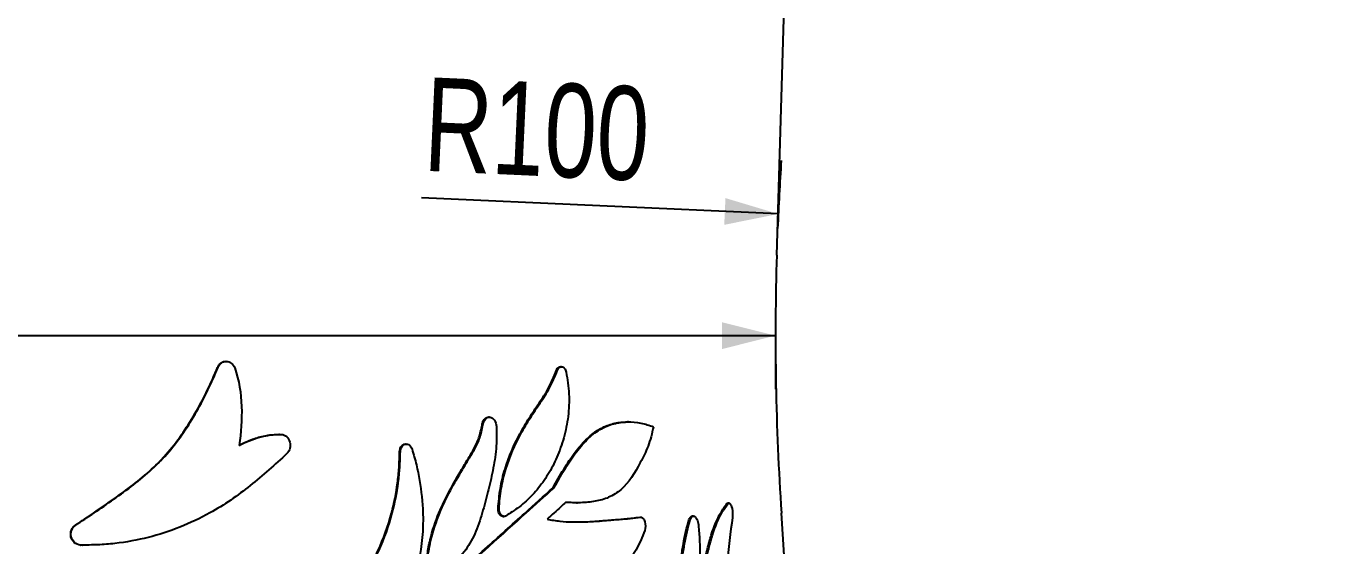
# Model space of a CAD drawing. Header units: millimetres. Extents: x 10 to 459, y 8 to 584.
# Drawn here: x 331.17 to 380.01, y 368.94 to 388.37 of the extents above; entities that cross this region are included whole.
import ezdxf

# ---------------------------------------------------------------- set-up
doc = ezdxf.new("R2010")
doc.units = ezdxf.units.MM
doc.layers.add('DIMENSIONS', color=2, linetype='Continuous')
doc.layers.add('OUTLINE', color=7, linetype='Continuous', lineweight=25)
doc.styles.add('SLDTEXTSTYLE0', font='TXT', dxfattribs={"width": 0.75})
doc.dimstyles.new('SLDDIMSTYLE11', dxfattribs={"dimtxt": 3.5, "dimasz": 2, "dimexe": 0, "dimexo": 0.0625, "dimgap": 0.875, "dimtad": 1, "dimrnd": 1e-09, "dimzin": 12, "dimdsep": 46, "dimtxsty": 'SLDTEXTSTYLE0', "dimsah": 1, "dimcen": 0, "dimadec": 0, "dimazin": 3, "dimtfac": 1, "dimtofl": 0, "dimtmove": 0, "dimatfit": 3, "dimfxl": 0, "dimfrac": 2, "dimtolj": 1, "dimtzin": 12, "dimarcsym": 0})
doc.dimstyles.new('SLDDIMSTYLE5', dxfattribs={"dimtxt": 3.5, "dimasz": 2, "dimexe": 0, "dimexo": 0.0625, "dimgap": 0.875, "dimtad": 1, "dimrnd": 1e-09, "dimzin": 12, "dimdsep": 46, "dimtxsty": 'SLDTEXTSTYLE0', "dimsah": 1, "dimcen": 0.09, "dimadec": 0, "dimazin": 3, "dimtfac": 1, "dimtofl": 0, "dimtmove": 0, "dimatfit": 3, "dimfxl": 0, "dimfrac": 2, "dimtolj": 1, "dimtzin": 12, "dimarcsym": 0})

# ---------------------------------------------------------------- blocks, each defined once
blk = doc.blocks.new('_D_24')
at = {"layer": 'DIMENSIONS'}
for p, q in [((296.2, 376.798), (281.118, 376.798)), ((296.2, 376.798), (359.2, 376.798)), ((296.2, 375.805), (296.2, 374.798)), ((359.2, 375.805), (359.2, 374.798))]:
    blk.add_line(p, q, dxfattribs=at)
for points in [[(296.2, 376.798), (298.2, 376.298), (298.2, 377.298)], [(359.2, 376.798), (357.2, 377.298), (357.2, 376.298)]]:
    blk.add_solid(points, dxfattribs=at)
at = {"layer": 'DIMENSIONS', "char_height": 3.5, "attachment_point": 1, "style": 'SLDTEXTSTYLE0'}
for s, insert in [('%%c', (281.118, 381.31)), ('63', (286.397, 381.363))]:
    blk.add_mtext(s, dxfattribs=dict(at, insert=insert))
blk = doc.blocks.new('_D_26')
at = {"layer": 'DIMENSIONS'}
blk.add_line((359.303, 381.348), (345.96, 381.955), dxfattribs=at)
blk.add_arc((459.2, 376.805), 100, 176.25039, 177.70548, dxfattribs=at)
blk.add_solid([(359.303, 381.348), (357.328, 381.939), (357.283, 380.94)], dxfattribs=at)
at = {"layer": 'DIMENSIONS', "insert": (346.165, 386.461), "char_height": 3.5, "attachment_point": 1, "rotation": 357.3962, "style": 'SLDTEXTSTYLE0'}
blk.add_mtext('R100', dxfattribs=at)

msp = doc.modelspace()

# ---------------------------------------------------------------- linework, layer by layer
at = {"layer": 'OUTLINE'}
for p, q in [((359.245, 379.809), (361.905, 468.301)), ((338.66, 375.838), (338.642, 375.838)), ((351.197, 375.638), (351.158, 375.638)), ((351, 375.487), (351.037, 375.487)), ((348.504, 373.754), (348.471, 373.754)), ((353.707, 373.576), (353.664, 373.576)), ((340.648, 373.107), (340.627, 373.107)), ((348.228, 373.458), (348.26, 373.458)), ((345.392, 372.748), (345.364, 372.748)), ((345.143, 372.459), (345.17, 372.459)), ((350.879, 371.111), (350.916, 371.111)), ((348.826, 370.323), (348.859, 370.323)), ((351.76, 370.553), (351.8, 370.553)), ((357.38, 370.52), (357.427, 370.52)), ((357.462, 370.541), (357.415, 370.541)), ((361.862, 333.46), (359.421, 370.169)), ((349.009, 370.041), (349.043, 370.041)), ((354.181, 370.008), (354.161, 370.008)), ((356.131, 370.055), (356.085, 370.055)), ((333.201, 368.972), (333.21, 368.972)), ((333.281, 368.972), (333.29, 368.972))]:
    msp.add_line(p, q, dxfattribs=at)
msp.add_arc((459.2, 376.805), 100, 178.27842, 183.8049, dxfattribs=at)
for points, knots in [([(333.699, 370.169), (333.95, 370.34), (334.198, 370.514), (334.692, 370.863), (334.936, 371.039), (335.412, 371.407), (335.643, 371.598), (336.084, 372.006), (336.294, 372.223), (336.689, 372.686), (336.876, 372.931), (337.222, 373.434), (337.382, 373.693), (337.685, 374.222), (337.826, 374.492), (338.091, 375.045), (338.213, 375.329), (338.335, 375.613)], [0, 0, 0, 0, 0.125, 0.125, 0.25, 0.25, 0.375, 0.375, 0.5, 0.5, 0.625, 0.625, 0.75, 0.75, 0.875, 0.875, 1, 1, 1, 1]), ([(333.713, 370.173), (333.964, 370.344), (334.212, 370.517), (334.706, 370.865), (334.951, 371.042), (335.427, 371.409), (335.658, 371.6), (336.099, 372.008), (336.309, 372.225), (336.705, 372.687), (336.891, 372.932), (337.237, 373.435), (337.398, 373.693), (337.701, 374.223), (337.843, 374.493), (338.108, 375.046), (338.23, 375.329), (338.351, 375.613)], [0, 0, 0, 0, 0.125, 0.125, 0.25, 0.25, 0.375, 0.375, 0.5, 0.5, 0.625, 0.625, 0.75, 0.75, 0.875, 0.875, 1, 1, 1, 1]), ([(338.335, 375.613), (338.355, 375.652), (338.396, 375.73), (338.497, 375.806), (338.585, 375.841), (338.632, 375.835), (338.642, 375.834)], [0, 0, 0, 0, 0.316305, 0.633429, 0.929116, 1, 1, 1, 1]), ([(338.351, 375.613), (338.379, 375.679), (338.423, 375.737), (338.535, 375.818), (338.603, 375.84), (338.738, 375.835), (338.805, 375.808), (338.912, 375.719), (338.952, 375.658), (338.977, 375.59)], [0, 0, 0, 0, 0.25, 0.25, 0.5, 0.5, 0.75, 0.75, 1, 1, 1, 1]), ([(338.977, 375.59), (339.14, 375.13), (339.214, 374.642), (339.249, 373.663), (339.212, 373.176), (339.139, 372.694)], [0, 0, 0, 0, 0.5, 0.5, 1, 1, 1, 1]), ([(351, 375.487), (351.012, 375.515), (351.036, 375.571), (351.092, 375.622), (351.136, 375.643), (351.157, 375.637), (351.158, 375.637)], [0, 0, 0, 0, 0.3367277, 0.6745163, 0.9854824, 1, 1, 1, 1]), ([(351.037, 375.487), (351.054, 375.535), (351.079, 375.576), (351.141, 375.63), (351.178, 375.642), (351.249, 375.631), (351.283, 375.607), (351.337, 375.535), (351.357, 375.489), (351.369, 375.437)], [0, 0, 0, 0, 0.25, 0.25, 0.5, 0.5, 0.75, 0.75, 1, 1, 1, 1]), ([(348.826, 370.323), (348.846, 370.578), (348.868, 370.834), (348.951, 371.332), (349.012, 371.575), (349.227, 372.28), (349.421, 372.719), (349.751, 373.33), (349.868, 373.527), (350.108, 373.908), (350.233, 374.092), (350.481, 374.461), (350.605, 374.644), (350.821, 375.044), (350.911, 375.266), (351, 375.487)], [0, 0, 0, 0, 0.125, 0.125, 0.25, 0.25, 0.5, 0.5, 0.625, 0.625, 0.75, 0.75, 0.875, 0.875, 1, 1, 1, 1]), ([(348.859, 370.323), (348.88, 370.579), (348.901, 370.834), (348.985, 371.332), (349.046, 371.575), (349.262, 372.28), (349.456, 372.72), (349.787, 373.331), (349.903, 373.527), (350.144, 373.909), (350.269, 374.093), (350.517, 374.461), (350.641, 374.644), (350.858, 375.044), (350.948, 375.266), (351.037, 375.487)], [0, 0, 0, 0, 0.125, 0.125, 0.25, 0.25, 0.5, 0.5, 0.625, 0.625, 0.75, 0.75, 0.875, 0.875, 1, 1, 1, 1]), ([(351.369, 375.437), (351.394, 375.301), (351.418, 375.166), (351.457, 374.892), (351.47, 374.755), (351.488, 374.337), (351.474, 374.052), (351.407, 373.507), (351.353, 373.241), (351.211, 372.729), (351.124, 372.488), (350.926, 372.03), (350.813, 371.812), (350.563, 371.403), (350.427, 371.215), (350.135, 370.867), (349.978, 370.707), (349.646, 370.416), (349.47, 370.289), (349.287, 370.173)], [0, 0, 0, 0, 0.0625, 0.0625, 0.125, 0.125, 0.25, 0.25, 0.375, 0.375, 0.5, 0.5, 0.625, 0.625, 0.75, 0.75, 0.875, 0.875, 1, 1, 1, 1]), ([(348.228, 373.458), (348.236, 373.501), (348.248, 373.565), (348.286, 373.637), (348.33, 373.696), (348.393, 373.746), (348.447, 373.75), (348.471, 373.752)], [0, 0, 0, 0, 0.274236, 0.412428, 0.550534, 0.801439, 1, 1, 1, 1]), ([(348.26, 373.458), (348.271, 373.542), (348.301, 373.62), (348.396, 373.731), (348.46, 373.761), (348.588, 373.746), (348.649, 373.702), (348.734, 373.574), (348.759, 373.49), (348.764, 373.405)], [0, 0, 0, 0, 0.25, 0.25, 0.5, 0.5, 0.75, 0.75, 1, 1, 1, 1]), ([(350.916, 371.111), (351.04, 371.334), (351.165, 371.557), (351.424, 371.983), (351.559, 372.188), (351.843, 372.574), (351.991, 372.751), (352.3, 373.057), (352.461, 373.186), (352.716, 373.335), (352.803, 373.378), (352.976, 373.451), (353.062, 373.48), (353.321, 373.55), (353.493, 373.572), (353.834, 373.579), (354.001, 373.563), (354.326, 373.5), (354.485, 373.446), (354.64, 373.391)], [0, 0, 0, 0, 0.125, 0.125, 0.25, 0.25, 0.375, 0.375, 0.5, 0.5, 0.5625, 0.5625, 0.625, 0.625, 0.75, 0.75, 0.875, 0.875, 1, 1, 1, 1]), ([(339.139, 372.694), (339.386, 372.827), (339.645, 372.933), (340.176, 373.077), (340.447, 373.114), (340.72, 373.106)], [0, 0, 0, 0, 0.5, 0.5, 1, 1, 1, 1]), ([(339.14, 372.703), (339.208, 372.738), (339.351, 372.812), (339.575, 372.905), (339.81, 372.985), (340.075, 373.053), (340.373, 373.103), (340.59, 373.105), (340.699, 373.106)], [0, 0, 0, 0, 0.138538, 0.290792, 0.442467, 0.594876, 0.796214, 1, 1, 1, 1]), ([(340.72, 373.106), (340.793, 373.104), (340.863, 373.073), (340.975, 372.968), (341.015, 372.898), (341.055, 372.743), (341.056, 372.661), (341.019, 372.51), (340.98, 372.439), (340.925, 372.388)], [0, 0, 0, 0, 0.25, 0.25, 0.5, 0.5, 0.75, 0.75, 1, 1, 1, 1]), ([(346.613, 370.169), (346.851, 370.748), (347.151, 371.274), (347.536, 371.919), (347.613, 372.048), (347.768, 372.305), (347.847, 372.431), (347.993, 372.695), (348.058, 372.833), (348.155, 373.135), (348.191, 373.297), (348.228, 373.458)], [0, 0, 0, 0, 0.5, 0.5, 0.625, 0.625, 0.75, 0.75, 0.875, 0.875, 1, 1, 1, 1]), ([(346.644, 370.173), (346.882, 370.751), (347.183, 371.276), (347.568, 371.92), (347.645, 372.049), (347.8, 372.305), (347.879, 372.432), (348.026, 372.695), (348.09, 372.833), (348.188, 373.136), (348.224, 373.297), (348.26, 373.458)], [0, 0, 0, 0, 0.5, 0.5, 0.625, 0.625, 0.75, 0.75, 0.875, 0.875, 1, 1, 1, 1]), ([(348.764, 373.405), (348.767, 373.123), (348.77, 372.842), (348.724, 372.291), (348.678, 372.02), (348.57, 371.482), (348.508, 371.217), (348.376, 370.692), (348.306, 370.431), (348.231, 370.173)], [0, 0, 0, 0, 0.25, 0.25, 0.5, 0.5, 0.75, 0.75, 1, 1, 1, 1]), ([(350.879, 371.111), (350.944, 371.228), (351.075, 371.461), (351.276, 371.803), (351.485, 372.131), (351.693, 372.427), (351.902, 372.688), (352.109, 372.911), (352.326, 373.107), (352.551, 373.268), (352.783, 373.391), (353.017, 373.482), (353.252, 373.54), (353.444, 373.571), (353.555, 373.57), (353.59, 373.57)], [0, 0, 0, 0, 0.088597, 0.177259, 0.265827, 0.354294, 0.43052, 0.506993, 0.58334, 0.659391, 0.735642, 0.812148, 0.888734, 0.965096, 1, 1, 1, 1]), ([(354.64, 373.391), (354.578, 373.142), (354.516, 372.894), (354.351, 372.448), (354.249, 372.248), (353.935, 371.664), (353.71, 371.301), (353.352, 370.987), (353.276, 370.93), (353.121, 370.833), (353.041, 370.791), (352.798, 370.684), (352.628, 370.637), (352.278, 370.574), (352.097, 370.559), (351.728, 370.55), (351.54, 370.557), (351.35, 370.565)], [0, 0, 0, 0, 0.125, 0.125, 0.25, 0.25, 0.5, 0.5, 0.5625, 0.5625, 0.625, 0.625, 0.75, 0.75, 0.875, 0.875, 1, 1, 1, 1]), ([(345.143, 372.459), (345.146, 372.495), (345.152, 372.568), (345.199, 372.662), (345.265, 372.724), (345.325, 372.75), (345.357, 372.746), (345.364, 372.745)], [0, 0, 0, 0, 0.2497168, 0.5004327, 0.7337792, 0.9438944, 1, 1, 1, 1]), ([(345.17, 372.459), (345.171, 372.524), (345.187, 372.588), (345.251, 372.692), (345.298, 372.73), (345.403, 372.756), (345.46, 372.742), (345.554, 372.672), (345.588, 372.617), (345.608, 372.555)], [0, 0, 0, 0, 0.25, 0.25, 0.5, 0.5, 0.75, 0.75, 1, 1, 1, 1]), ([(340.925, 372.388), (340.481, 371.978), (340.03, 371.572), (339.081, 370.818), (338.583, 370.471), (338.045, 370.173)], [0, 0, 0, 0, 0.5, 0.5, 1, 1, 1, 1]), ([(344.841, 370.169), (344.938, 370.54), (345.013, 370.915), (345.089, 371.487), (345.108, 371.68), (345.131, 372.068), (345.137, 372.263), (345.143, 372.459)], [0, 0, 0, 0, 0.5, 0.5, 0.75, 0.75, 1, 1, 1, 1]), ([(344.869, 370.173), (344.966, 370.542), (345.041, 370.917), (345.117, 371.489), (345.136, 371.681), (345.158, 372.068), (345.164, 372.264), (345.17, 372.459)], [0, 0, 0, 0, 0.5, 0.5, 0.75, 0.75, 1, 1, 1, 1]), ([(345.608, 372.555), (345.664, 372.361), (345.719, 372.167), (345.816, 371.777), (345.856, 371.579), (345.955, 370.983), (345.998, 370.581), (346.012, 370.173)], [0, 0, 0, 0, 0.25, 0.25, 0.5, 0.5, 1, 1, 1, 1]), ([(325.204, 346.333), (325.431, 346.641), (325.659, 346.948), (326.128, 347.55), (326.367, 347.848), (327.094, 348.729), (327.594, 349.303), (328.62, 350.426), (329.145, 350.976), (330.214, 352.057), (330.759, 352.589), (332.403, 354.158), (333.517, 355.172), (335.715, 357.199), (336.796, 358.221), (338.931, 360.233), (339.99, 361.219), (341.566, 362.666), (342.09, 363.143), (343.124, 364.084), (343.635, 364.548), (345.15, 365.92), (346.135, 366.808), (348.048, 368.532), (348.976, 369.367), (349.871, 370.173)], [0, 0, 0, 0, 0.03125, 0.03125, 0.0625, 0.0625, 0.125, 0.125, 0.1875, 0.1875, 0.25, 0.25, 0.375, 0.375, 0.5, 0.5, 0.625, 0.625, 0.6875, 0.6875, 0.75, 0.75, 0.875, 0.875, 1, 1, 1, 1]), ([(327.701, 349.413), (327.71, 349.423), (328.012, 349.774), (328.635, 350.439), (329.565, 351.411), (330.513, 352.354), (331.471, 353.277), (332.435, 354.182), (333.403, 355.078), (334.371, 355.97), (335.334, 356.861), (336.286, 357.752), (337.227, 358.641), (338.16, 359.523), (339.091, 360.398), (340.021, 361.262), (340.947, 362.117), (341.912, 363.002), (342.914, 363.915), (343.947, 364.854), (344.966, 365.777), (345.906, 366.627), (346.769, 367.407), (347.559, 368.119), (348.333, 368.818), (349.094, 369.503), (349.586, 369.947), (349.832, 370.169)], [0, 0, 0, 0, 0.001288, 0.042666, 0.084054, 0.125434, 0.166394, 0.207362, 0.248324, 0.289476, 0.330635, 0.371787, 0.412744, 0.453707, 0.494663, 0.535845, 0.577034, 0.618215, 0.665487, 0.712783, 0.760077, 0.807346, 0.845862, 0.884403, 0.922951, 0.961488, 1, 1, 1, 1]), ([(338.045, 370.173), (337.319, 369.769), (336.553, 369.462), (335.336, 369.155), (334.917, 369.078), (334.281, 369.005), (334.068, 368.988), (333.641, 368.971), (333.425, 368.972), (333.21, 368.972)], [0, 0, 0, 0, 0.5, 0.5, 0.75, 0.75, 0.875, 0.875, 1, 1, 1, 1]), ([(346.012, 370.173), (346.033, 369.55), (345.987, 368.943), (345.808, 368.209), (345.766, 368.063), (345.67, 367.781), (345.617, 367.644), (345.444, 367.242), (345.309, 366.987), (345.005, 366.5), (344.837, 366.269), (344.48, 365.836), (344.29, 365.633), (343.891, 365.249), (343.682, 365.067), (343.244, 364.724), (343.013, 364.568), (342.78, 364.413)], [0, 0, 0, 0, 0.25, 0.25, 0.3125, 0.3125, 0.375, 0.375, 0.5, 0.5, 0.625, 0.625, 0.75, 0.75, 0.875, 0.875, 1, 1, 1, 1]), ([(343.586, 367.498), (343.726, 367.697), (343.864, 367.896), (344.115, 368.313), (344.229, 368.532), (344.543, 369.207), (344.712, 369.677), (344.841, 370.169)], [0, 0, 0, 0, 0.25, 0.25, 0.5, 0.5, 1, 1, 1, 1]), ([(343.611, 367.498), (343.751, 367.697), (343.89, 367.896), (344.142, 368.314), (344.256, 368.533), (344.571, 369.209), (344.74, 369.68), (344.869, 370.173)], [0, 0, 0, 0, 0.25, 0.25, 0.5, 0.5, 1, 1, 1, 1]), ([(346.124, 368.09), (346.141, 368.272), (346.158, 368.454), (346.207, 368.813), (346.241, 368.989), (346.367, 369.508), (346.48, 369.846), (346.613, 370.169)], [0, 0, 0, 0, 0.25, 0.25, 0.5, 0.5, 1, 1, 1, 1]), ([(346.153, 368.09), (346.17, 368.272), (346.187, 368.455), (346.237, 368.814), (346.271, 368.99), (346.398, 369.511), (346.511, 369.849), (346.644, 370.173)], [0, 0, 0, 0, 0.25, 0.25, 0.5, 0.5, 1, 1, 1, 1]), ([(348.231, 370.173), (348.153, 369.903), (348.064, 369.641), (347.844, 369.152), (347.713, 368.925), (347.401, 368.507), (347.229, 368.321), (346.939, 368.095), (346.836, 368.031), (346.62, 367.916), (346.508, 367.866), (346.396, 367.816)], [0, 0, 0, 0, 0.25, 0.25, 0.5, 0.5, 0.75, 0.75, 0.875, 0.875, 1, 1, 1, 1]), ([(349.01, 370.042), (348.993, 370.043), (348.959, 370.045), (348.91, 370.079), (348.874, 370.123), (348.858, 370.157), (348.853, 370.169)], [0, 0, 0, 0, 0.256773, 0.539243, 0.829928, 1, 1, 1, 1]), ([(349.101, 370.057), (349.063, 370.035), (349.018, 370.036), (348.939, 370.079), (348.906, 370.121), (348.885, 370.173)], [0, 0, 0, 0, 0.5, 0.5, 1, 1, 1, 1]), ([(351.35, 370.565), (351.289, 370.509), (351.228, 370.454), (351.167, 370.398), (351.084, 370.323), (351.001, 370.248), (350.917, 370.173)], [0, 0, 0, 0, 0.0003295589, 0.0003295589, 0.0003295589, 0.0007754211, 0.0007754211, 0.0007754211, 0.0007754211]), ([(351.76, 370.555), (351.707, 370.555), (351.572, 370.554), (351.433, 370.56), (351.348, 370.564)], [0, 0, 0, 0, 0.387314, 1, 1, 1, 1]), ([(356.398, 365.75), (356.394, 365.861), (356.389, 365.972), (356.384, 366.191), (356.383, 366.301), (356.384, 366.627), (356.391, 366.842), (356.416, 367.267), (356.434, 367.479), (356.48, 367.888), (356.509, 368.086), (356.575, 368.469), (356.613, 368.654), (356.698, 369.009), (356.746, 369.181), (356.9, 369.664), (357.014, 369.947), (357.145, 370.169)], [0, 0, 0, 0, 0.0625, 0.0625, 0.125, 0.125, 0.25, 0.25, 0.375, 0.375, 0.5, 0.5, 0.625, 0.625, 0.75, 0.75, 1, 1, 1, 1]), ([(356.443, 365.75), (356.439, 365.861), (356.434, 365.972), (356.429, 366.192), (356.428, 366.302), (356.429, 366.628), (356.436, 366.843), (356.461, 367.269), (356.479, 367.481), (356.526, 367.891), (356.554, 368.09), (356.621, 368.473), (356.659, 368.658), (356.745, 369.013), (356.793, 369.185), (356.947, 369.668), (357.062, 369.95), (357.193, 370.173)], [0, 0, 0, 0, 0.0625, 0.0625, 0.125, 0.125, 0.25, 0.25, 0.375, 0.375, 0.5, 0.5, 0.625, 0.625, 0.75, 0.75, 1, 1, 1, 1]), ([(357.38, 370.52), (357.391, 370.532), (357.402, 370.545), (357.415, 370.54), (357.415, 370.539)], [0, 0, 0, 0, 0.9386689, 1, 1, 1, 1]), ([(357.427, 370.52), (357.444, 370.54), (357.463, 370.546), (357.501, 370.525), (357.52, 370.5), (357.569, 370.393), (357.59, 370.282), (357.595, 370.173)], [0, 0, 0, 0, 0.25, 0.25, 0.5, 0.5, 1, 1, 1, 1]), ([(333.201, 368.972), (333.118, 368.975), (333.037, 369.009), (332.913, 369.122), (332.871, 369.199), (332.834, 369.363), (332.839, 369.449), (332.897, 369.606), (332.95, 369.674), (333.02, 369.719)], [0, 0, 0, 0, 0.25, 0.25, 0.5, 0.5, 0.75, 0.75, 1, 1, 1, 1]), ([(333.21, 368.972), (333.126, 368.975), (333.046, 369.009), (332.921, 369.122), (332.879, 369.198), (332.842, 369.363), (332.847, 369.449), (332.906, 369.606), (332.958, 369.674), (333.029, 369.719)], [0, 0, 0, 0, 0.25, 0.25, 0.5, 0.5, 0.75, 0.75, 1, 1, 1, 1]), ([(350.655, 369.939), (350.817, 369.91), (350.977, 369.881), (351.294, 369.846), (351.45, 369.838), (351.913, 369.828), (352.214, 369.841), (352.797, 369.883), (353.081, 369.909), (353.493, 369.941), (353.629, 369.952), (353.895, 369.978), (354.026, 369.994), (354.154, 370.01)], [0, 0, 0, 0, 0.125, 0.125, 0.25, 0.25, 0.5, 0.5, 0.75, 0.75, 0.875, 0.875, 1, 1, 1, 1]), ([(351.743, 369.834), (351.817, 369.834), (352.086, 369.835), (352.534, 369.865), (353.081, 369.913), (353.611, 369.951), (353.945, 369.99), (354.113, 370.01)], [0, 0, 0, 0, 0.085968, 0.313903, 0.542127, 0.770959, 1, 1, 1, 1]), ([(354.154, 370.01), (354.186, 370.013), (354.218, 369.998), (354.273, 369.937), (354.296, 369.892), (354.342, 369.737), (354.342, 369.611), (354.31, 369.52)], [0, 0, 0, 0, 0.25, 0.25, 0.5, 0.5, 1, 1, 1, 1]), ([(355.45, 366.004), (355.442, 366.361), (355.455, 366.707), (355.509, 367.387), (355.551, 367.721), (355.622, 368.212), (355.648, 368.374), (355.7, 368.697), (355.726, 368.858), (355.812, 369.332), (355.877, 369.637), (355.964, 369.914)], [0, 0, 0, 0, 0.25, 0.25, 0.5, 0.5, 0.625, 0.625, 0.75, 0.75, 1, 1, 1, 1]), ([(355.494, 366.004), (355.486, 366.361), (355.499, 366.707), (355.553, 367.387), (355.594, 367.722), (355.666, 368.212), (355.692, 368.374), (355.744, 368.697), (355.771, 368.858), (355.857, 369.332), (355.922, 369.638), (356.009, 369.914)], [0, 0, 0, 0, 0.25, 0.25, 0.5, 0.5, 0.625, 0.625, 0.75, 0.75, 1, 1, 1, 1]), ([(356.324, 369.675), (356.361, 369.297), (356.376, 368.922), (356.363, 368.366), (356.352, 368.181), (356.318, 367.828), (356.294, 367.658), (356.232, 367.33), (356.193, 367.172), (356.106, 366.871), (356.057, 366.729), (355.9, 366.321), (355.779, 366.073), (355.651, 365.831)], [0, 0, 0, 0, 0.25, 0.25, 0.375, 0.375, 0.5, 0.5, 0.625, 0.625, 0.75, 0.75, 1, 1, 1, 1]), ([(355.964, 369.914), (355.976, 369.945), (356.001, 370.007), (356.046, 370.052), (356.076, 370.05), (356.086, 370.049)], [0, 0, 0, 0, 0.395206, 0.791753, 1, 1, 1, 1]), ([(356.009, 369.914), (356.028, 369.974), (356.055, 370.019), (356.119, 370.062), (356.155, 370.058), (356.223, 370.004), (356.253, 369.953), (356.3, 369.827), (356.316, 369.752), (356.324, 369.675)], [0, 0, 0, 0, 0.25, 0.25, 0.5, 0.5, 0.75, 0.75, 1, 1, 1, 1]), ([(357.589, 370.007), (357.512, 369.441), (357.444, 368.853), (357.334, 367.644), (357.291, 367.026), (357.262, 366.394)], [0, 0, 0, 0, 0.5, 0.5, 1, 1, 1, 1]), ([(354.31, 369.52), (354.26, 369.394), (354.21, 369.267), (354.105, 369.023), (354.048, 368.907), (353.926, 368.688), (353.86, 368.584), (353.721, 368.389), (353.647, 368.296), (353.414, 368.044), (353.244, 367.913), (352.966, 367.777), (352.869, 367.742), (352.671, 367.688), (352.571, 367.67), (352.266, 367.634), (352.057, 367.635), (351.629, 367.665), (351.41, 367.692), (350.746, 367.804), (350.291, 367.917), (349.822, 368.033)], [0, 0, 0, 0, 0.0625, 0.0625, 0.125, 0.125, 0.1875, 0.1875, 0.25, 0.25, 0.375, 0.375, 0.4375, 0.4375, 0.5, 0.5, 0.625, 0.625, 0.75, 0.75, 1, 1, 1, 1])]:
    msp.add_open_spline(points, degree=3, knots=knots, dxfattribs=at)
for points in [[(349.832, 370.169), (350.187, 370.489), (350.536, 370.801), (350.879, 371.111)], [(349.871, 370.173), (350.225, 370.491), (350.574, 370.803), (350.916, 371.111)], [(333.02, 369.719), (333.248, 369.868), (333.475, 370.017), (333.699, 370.169)], [(333.029, 369.719), (333.258, 369.869), (333.487, 370.019), (333.713, 370.173)], [(348.853, 370.169), (348.833, 370.217), (348.824, 370.27), (348.826, 370.323)], [(348.885, 370.173), (348.866, 370.219), (348.857, 370.272), (348.859, 370.323)], [(349.287, 370.173), (349.225, 370.133), (349.163, 370.095), (349.101, 370.057)], [(350.917, 370.173), (350.83, 370.095), (350.743, 370.017), (350.655, 369.939)], [(357.145, 370.169), (357.222, 370.301), (357.302, 370.41), (357.38, 370.52)], [(357.193, 370.173), (357.27, 370.303), (357.35, 370.411), (357.427, 370.52)], [(357.595, 370.173), (357.597, 370.114), (357.595, 370.058), (357.589, 370.007)]]:
    msp.add_open_spline(points, degree=3, dxfattribs=at)

# ---------------------------------------------------------------- dimensions: what is measured, and where the dimension line sits
at = {"layer": 'DIMENSIONS'}
dim = msp.add_radius_dim(center=(459.2, 376.805), mpoint=(359.303, 381.348), dimstyle='SLDDIMSTYLE11', dxfattribs=at)
dim.commit()
dim.dimension.update_dxf_attribs({"geometry": '_D_26', "text_midpoint": (351.215, 381.716), "dimtype": 164})
dim = msp.add_linear_dim(base=(359.2, 376.798), p1=(296.2, 376.805), p2=(359.2, 376.805), text='%%c<>', dimstyle='SLDDIMSTYLE5', dxfattribs=at)
dim.commit()
dim.dimension.update_dxf_attribs({"geometry": '_D_24', "text_midpoint": (286.344, 376.798), "dimtype": 160})

doc.saveas('drawing.dxf')
